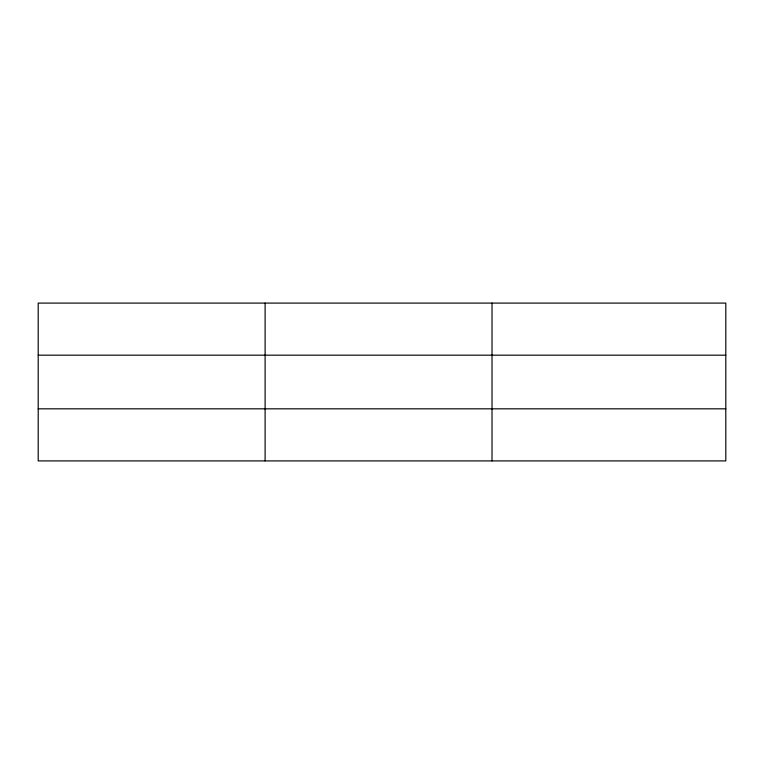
<?xml version="1.0" encoding="UTF-8"?>
<svg xmlns="http://www.w3.org/2000/svg" width="764" height="764" viewBox="0 0 764 764"><rect width="100%" height="100%" fill="white"/><g stroke="black" fill="none" stroke-linecap="round" stroke-linejoin="round"><path stroke-width="1.15" d="M265.108 460.912L265.108 303.088M492.016 460.912L492.016 303.088M725.8 355.174L725.8 303.088L38.2 303.088L38.2 460.912L725.8 460.912L725.8 355.174L38.2 355.174M38.2 408.826L725.8 408.826"/></g></svg>
